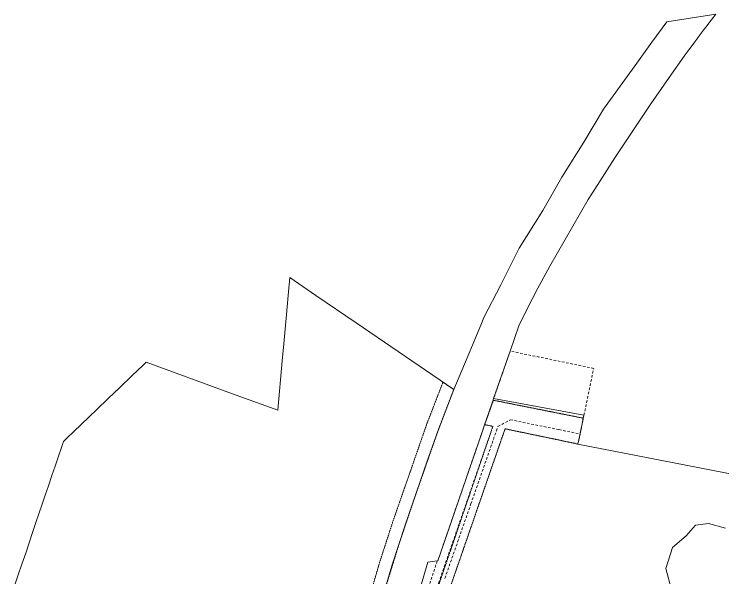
# Model space of a CAD drawing. Header units: metres. Extents: x 300457 to 302353, y 6232868 to 6234686.
# Drawn here: x 300741 to 301570, y 6234027 to 6234686 of the extents above; entities that cross this region are included whole.
import ezdxf

# ---------------------------------------------------------------- set-up
doc = ezdxf.new("R2010")
doc.units = ezdxf.units.M
for name, pattern in [('Dash', [5, 3, -2]), ('HIDDEN', [0.375, 0.25, -0.125]), ('HIDDEN2', [0.1875, 0.125, -0.0625])]:
    doc.linetypes.add(name, pattern=pattern)
for name, color, linetype, lineweight in [('Cadastre Easements_SP_EXT', 9, 'Continuous', 5), ('Cadastre Land Parcels_SP_EXT', 9, 'Continuous', 5), ('Cadastre Other Property_SP_EXT', 9, 'HIDDEN', 5)]:
    doc.layers.add(name, color=color, linetype=linetype, lineweight=lineweight)

msp = doc.modelspace()

# ---------------------------------------------------------------- linework, layer by layer
at = {"layer": 'Cadastre Easements_SP_EXT', "linetype": 'Dash'}
msp.add_lwpolyline([(301244.97, 6234025.91), (301275.48, 6234113.03), (301305.24, 6234198.37), (301307.12, 6234203.78), (301321.68, 6234211.46), (301378.65, 6234199.91), (301403.27, 6234194.92), (301404.43, 6234200.45), (301407.09, 6234213.25), (301407.83, 6234216.78), (301407.83, 6234216.78), (301419.24, 6234271.61), (301321.48, 6234291.85), (301302.1, 6234236.25), (301301.43, 6234234.33), (301291.51, 6234205.61), (301288.9, 6234198.04), (301277.68, 6234165.53), (301236.69, 6234046.38), (301236.13, 6234046.3), (301211.45, 6233972.77)], dxfattribs=at)
msp.add_lwpolyline([(301407.09, 6234213.25), (301301.43, 6234234.33), (301291.51, 6234205.61), (301301.24, 6234203.8), (301299.31, 6234198.26), (301237.88, 6234021.2), (301197.83, 6233901.34), (301190.98, 6233880.77), (301196.61, 6233879.97), (301202.37, 6233879.15), (301205.6, 6233878.69), (301212.92, 6233900.74), (301248.86, 6234008.69), (301314.64, 6234198.57), (301315.43, 6234200.85), (301325.27, 6234198.79), (301400.8, 6234183.05), (301403.27, 6234194.92), (301404.43, 6234200.45), (301407.09, 6234213.25)], close=True, dxfattribs=at)
at = {"layer": 'Cadastre Land Parcels_SP_EXT', "linetype": 'Continuous'}
for points in [[(301197.26, 6233950.37), (301224.92, 6234044.75), (301236.13, 6234046.3), (301236.69, 6234046.38), (301277.68, 6234165.53), (301288.9, 6234198.04), (301291.51, 6234205.61), (301301.43, 6234234.33), (301302.1, 6234236.25), (301321.48, 6234291.85), (301331.76, 6234321.35), (301340.48, 6234339.82), (301353.83, 6234365.45), (301367.76, 6234391.39), (301412.89, 6234469.11), (301417.83, 6234477.01), (301443.99, 6234518.13), (301445.5, 6234520.52), (301486.03, 6234581.09), (301507.66, 6234611.95), (301525.23, 6234637.02), (301527.23, 6234639.87), (301530.71, 6234644.52), (301534.5, 6234649.6), (301537.75, 6234653.95), (301541.12, 6234658.45), (301544.07, 6234662.4), (301547.46, 6234666.94), (301550.59, 6234671.12), (301556.8, 6234679.19), (301562.15, 6234686.13), (301504.76, 6234677.02), (301487.47, 6234653.41), (301469.89, 6234628.77), (301430.91, 6234574.94), (301407.66, 6234536.24), (301381.75, 6234495.32), (301359.67, 6234456.42), (301331.91, 6234412.43), (301310.33, 6234369.22), (301290.6, 6234331.02), (301287.02, 6234322.3), (301278.28, 6234300.92), (301274.38, 6234291.4), (301255.41, 6234246.81), (301238.27, 6234202.05), (301236.43, 6234196.91), (301224.72, 6234164.25), (301198.52, 6234088), (301183.05, 6234040.47), (301136.01, 6233880.67)], [(301136.01, 6233880.67), (301183.05, 6234040.47), (301198.52, 6234088), (301224.72, 6234164.25), (301236.43, 6234196.91), (301238.27, 6234202.05), (301255.41, 6234246.81), (301255.41, 6234246.81), (301141.25, 6234324.76), (301141.21, 6234324.78), (301093.91, 6234357.08), (301063.45, 6234377.88), (301061.93, 6234361.09), (301059.97, 6234339.36), (301059.93, 6234338.89), (301056.45, 6234300.43), (301054.6, 6234280.29), (301049.43, 6234222.61), (300996.38, 6234241.82), (300895.24, 6234278.82), (300891.19, 6234274.96), (300885.21, 6234269.27), (300878.83, 6234263.19), (300864.33, 6234249.31), (300850.69, 6234236.21), (300837.64, 6234223.69), (300828.51, 6234214.91), (300819.26, 6234206.07), (300810.73, 6234197.93), (300802.49, 6234190.04), (300799.25, 6234186.95), (300798.43, 6234186.16), (300796.05, 6234179.12), (300792.56, 6234168.84), (300788.57, 6234157.09), (300784.85, 6234146.13), (300780.74, 6234134), (300777.05, 6234123.12), (300773.56, 6234112.83), (300769.7, 6234101.42), (300766.2, 6234091.12), (300762.3, 6234079.61), (300758.13, 6234067.31), (300754.15, 6234055.57), (300749.73, 6234042.55), (300745.5, 6234030.07), (300740.69, 6234015.87)], [(301655.39, 6234133.25), (301400.8, 6234183.05), (301400.8, 6234183.05), (301403.27, 6234194.92), (301404.42, 6234200.45), (301407.09, 6234213.25), (301407.83, 6234216.78), (301302.1, 6234236.25), (301301.43, 6234234.33), (301291.51, 6234205.61), (301288.9, 6234198.04), (301277.68, 6234165.53), (301236.69, 6234046.38), (301236.13, 6234046.31), (301224.92, 6234044.75), (301197.26, 6233950.37)], [(301510.32, 6234012.66), (301503.53, 6234037.53), (301511.66, 6234061.9), (301527.6, 6234075.61), (301538.56, 6234088.03), (301553.53, 6234090.03), (301573.74, 6234084.62)]]:
    msp.add_lwpolyline(points, dxfattribs=at)
at = {"layer": 'Cadastre Other Property_SP_EXT', "linetype": 'HIDDEN2'}
for points in [[(301255.34, 6234246.81), (301242.73, 6234255.42), (301224.14, 6234207.35), (301184.24, 6234092.84), (301168.68, 6234044.99), (301120.15, 6233879.04), (301136, 6233880.74), (301175.71, 6234015.73), (301191.1, 6234065.42), (301208.97, 6234118.65), (301237.12, 6234199.1), (301255.34, 6234246.81)], [(301191.18, 6233881.65), (301205.6, 6233878.79), (301248.16, 6234006.61), (301315.44, 6234200.93), (301400.81, 6234183.12), (301407.1, 6234213.35), (301301.83, 6234234.32), (301291.52, 6234205.67), (301301.24, 6234203.87), (301191.18, 6233881.65)]]:
    msp.add_lwpolyline(points, close=True, dxfattribs=at)

doc.saveas('drawing.dxf')
